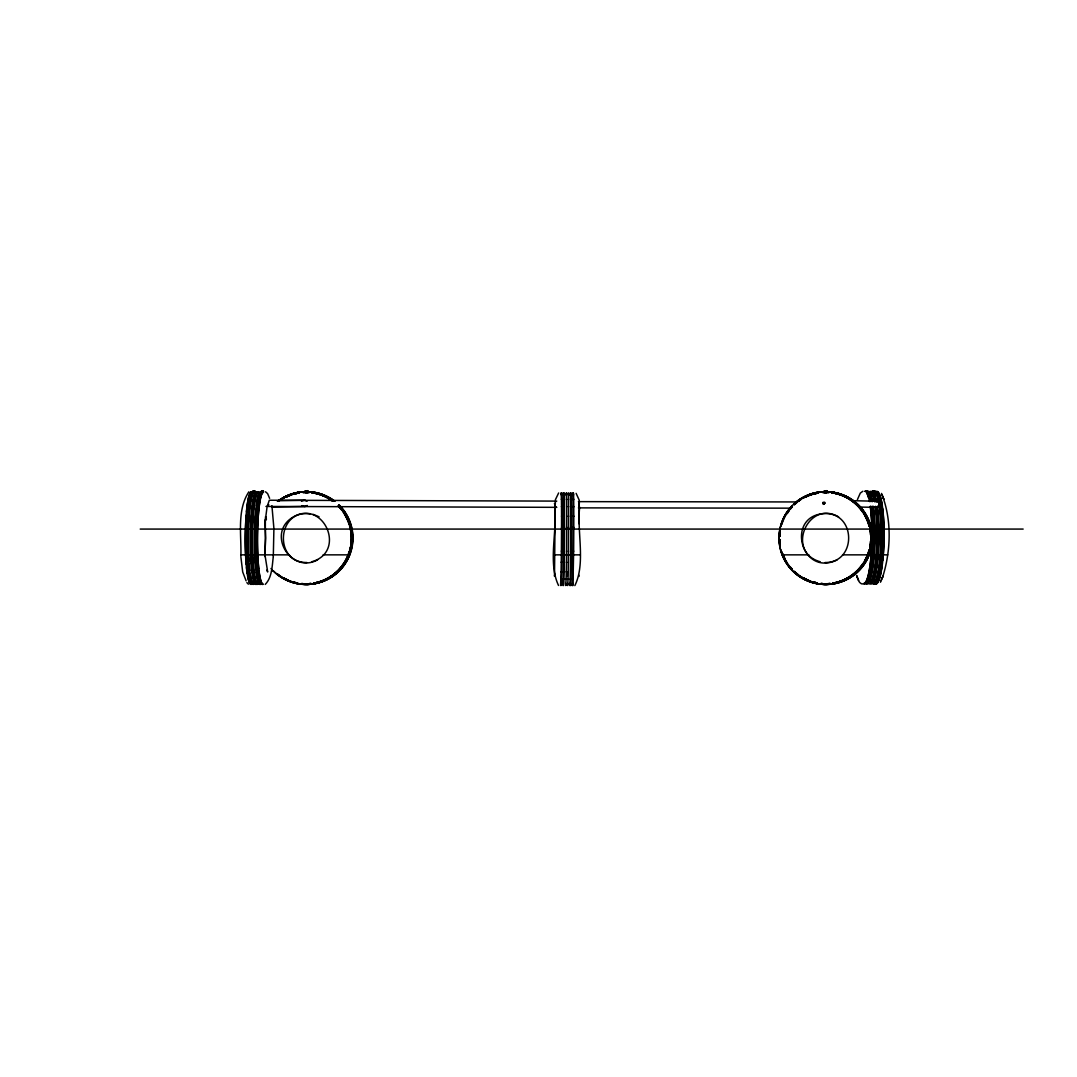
<?xml version="1.0" encoding="UTF-8"?>
<svg xmlns="http://www.w3.org/2000/svg" width="1077" height="1077" viewBox="0 0 1077 1077"><rect width="100%" height="100%" fill="white"/><g stroke="black" fill="none" stroke-linecap="round" stroke-linejoin="round"><path stroke-width="1.5" d="M561.534 527.34L561.561 516.018M562.221 527.353L562.234 516.018M563.85 527.367L563.756 499.055M564.536 527.367L564.429 499.068M566.717 527.38L566.731 516.045M568.616 527.393L568.629 516.058M570.797 527.407L570.81 516.071M571.47 527.407L571.497 516.085M573.112 527.42L573.126 516.085M573.785 527.42L573.812 516.098M825.372 492.095L824.457 492.31M561.548 527.192L561.4 551.182M562.234 527.205L561.938 562.356M563.863 527.218L563.581 562.369M564.536 527.218L564.254 562.382M566.717 527.232L566.569 551.222M568.629 527.245L568.468 551.236M570.81 527.259L570.648 551.249M571.483 527.259L571.335 551.249M573.112 527.272L572.964 551.262M573.799 527.272L573.651 551.262M253.647 492.283L253.647 492.27A45.773 5.775 -89.7 0 0 250.726 498.422M564.133 494.733L564.456 494.047M561.265 562.356L561.386 551.034M566.435 562.396L566.556 551.074M568.346 562.396L568.468 551.074M570.648 551.101L570.177 579.372M571.322 551.101L570.864 579.372M572.964 551.114L572.318 584.003M573.637 551.114L572.991 584.003M578.901 523.664L579.197 507.092M561.104 571.954L561.252 562.073M561.777 571.954L561.938 562.073M563.419 571.968L563.567 562.086M564.092 571.968L564.254 562.086M566.273 571.981L566.435 562.1M568.185 571.995L568.333 562.113M554.695 506.944C557.334 531.728 547.803 562.934 558.532 585.484M561.104 571.537L560.578 585.498M561.777 571.55L561.252 585.498M563.244 579.318L563.419 571.564M563.917 579.332L564.092 571.564M566.098 579.345L566.273 571.577M568.01 579.359L568.171 571.591M563.244 578.82L562.894 585.511M563.917 578.834L563.567 585.525M566.098 578.847L565.748 585.538L565.6 583.949M567.821 583.976L568.01 578.861M570.177 578.874L569.827 585.565L569.679 583.976M570.864 578.874L570.514 585.565L570.366 583.976M265.373 519.572L265.184 556.715M273.302 556.688L273.908 528.497L271.916 505.705M273.248 557.132C272.077 566.179 272.05 577.528 265.225 584.421M265.279 520.608L266.961 507.765M264.74 555.705L265.75 538.083L264.929 520.46M560.996 494.397L561.171 492.822L561.427 499.54M561.669 494.397L561.844 492.822L561.992 494.962M563.311 494.41L563.473 492.835L563.621 494.976M563.985 494.41L564.16 492.835L564.308 494.976M566.165 494.424L566.34 492.849L566.596 499.58M568.077 494.437L568.239 492.862L568.387 495.003M570.245 494.451L570.42 492.876L570.77 506.877M570.931 494.451L571.106 492.889L571.443 506.89M572.56 494.464L572.735 492.889L572.883 495.03M573.247 494.464L573.408 492.903L573.556 495.043M565.748 584.959L565.923 583.411M567.821 583.424L567.646 585.551L567.498 583.963M569.841 584.986L570.002 583.438M570.514 584.986L570.689 583.438M572.318 583.451L572.143 585.578L571.995 583.99M573.004 583.451L572.829 585.578L572.668 583.99M574.862 585.592C585.875 563.177 576.747 531.863 579.695 507.119M555.207 505.126L555.476 501.222M579.009 505.463L578.807 501.72M554.843 574.189L554.507 576.262L555.193 506.971M824.497 503.107L823.447 503.255M556.782 501.101L269.317 500.24L267.177 506.459L268.86 504.817M578.901 506.473C579.089 495.635 579.736 503.498 578.914 507.227M881.121 580.611L882.938 576.168L880.461 582.253M822.828 502.569C823.043 507.496 827.19 500.32 822.801 502.569M857.386 499.661L860.294 493.118L862.865 491.247M882.494 577.568C890.827 551.532 892.012 520.77 882.117 494.962M555.315 499.89L558.64 492.97M879.707 505.894L879.801 502.784L877.553 501.263L851.638 500.67M879.209 505.328L879.088 502.111L874.43 501.478M873.191 506.863L877.324 506.836M823.892 503.619L824.107 502.838L823.528 503.363M248.841 491.839C236.59 510.444 241.611 535.525 240.871 556.58M878.536 506.446L880.111 504.238M307.255 505.476L304.724 506.459L301.87 505.638M301.506 501.236L304.401 500.24M824.188 503.659L824.551 502.784L823.111 502.784L823.797 503.982L824.551 503.578M570.096 494.316L569.356 494.33M877.176 506.971L879.182 505.369A45.773 7.539 -89.3 0 1 878.67 568.602M878.415 506.54L876.543 507.267M306.582 492.283C308.184 492.579 306.447 491.166 306.958 492.337M866.15 491.408L866.998 491.395L865.706 491.3M311.778 561.763C346.902 551.855 323.773 499.216 293.388 516.879C265.615 532.98 290.857 574.579 317.621 559.852M837.085 559.932C800.884 577.609 784.81 514.914 825.13 513.527C856.525 513.164 856.457 562.921 825.076 562.531M877.365 507.28L878.293 506.998M254.185 492.377L253.297 492.31M825.224 492.31L825.13 492.324M564.119 494.626L564.725 494.599M826.328 491.758L826.503 491.772M253.553 491.704L253.539 491.799A46.338 5.843 -89.7 0 0 247.548 538.069A46.338 5.843 -89.7 0 0 253.162 584.38M875.601 501.195L876.57 501.128M306.905 562.531C273.356 562.854 276.924 508.802 310.014 513.944M277.018 500.738L305.276 500.226M272.212 507.052L305.464 506.446M865.343 491.193L867.806 491.193M872.639 491.233L875.103 491.233M252.57 491.381L255.034 491.26M261.065 491.381L263.528 491.26M304.576 491.381L308.237 491.381M823.743 491.381L827.405 491.26M865.343 491.314L867.806 491.314A46.338 7.633 -89.3 0 1 872.518 501.599M872.639 491.368L875.103 491.368M253.378 492.095L254.226 492.095M261.859 492.095L262.721 492.095M305.383 492.095L306.231 492.095M825.749 492.095L826.597 492.095M261.778 492.229L262.801 492.31A45.773 5.775 -89.7 0 0 257.39 519.679A45.773 5.775 -89.7 0 0 258.17 569.033M305.289 492.229L307.524 492.229L306.837 492.324M824.457 492.135L826.692 492.135M253.297 492.566L254.32 492.391M261.778 492.391L262.801 492.391M305.289 492.485L307.524 492.485M824.457 492.485L826.692 492.566M253.297 492.647L254.32 492.647M261.778 492.647L262.801 492.741M305.289 492.647L307.524 492.647M824.457 492.647L826.692 492.647M563.5 493.737L565.102 493.737M568.885 493.549L570.487 493.549M563.069 493.885L565.533 493.764M568.454 494.074L570.918 494.074M563.783 494.733L564.819 494.814M569.275 494.787L570.096 494.787M563.836 494.908L564.792 494.908M569.181 494.828L570.204 494.828M823.111 502.784L823.111 503.578M824.551 502.784L824.484 503.578M554.992 505.1L554.44 503.498M140.225 529.076L264.848 529.076M265.561 529.076L283.157 529.076M283.736 529.076L871.508 529.076M871.791 529.076L1023.15 529.076M240.79 554.857L273.396 554.857M274.473 554.857L287.949 554.857M288.501 554.857L289.43 554.857M323.113 554.857L349.621 554.857M554.197 554.857L579.601 554.857M782.36 554.857L808.867 554.857M842.551 554.857L887.717 554.857M578.43 501.64L797.707 501.949M578.443 507.873L791.03 508.169M265.965 506.459L556.796 507.334M861.425 507.092L874.726 507.321M304.185 500.24L307.08 501.263M265.521 491.772L267.608 493.616L269.613 498.355M556.311 507.321L555.476 506.5M838.593 516.879C808.208 499.216 785.079 551.855 820.203 561.763M313.165 514.362L319.048 516.798M861.667 507.9L862.34 507.805M246.862 582.617L248.37 584.192M270.987 568.494L272.831 570.891M579.17 500.051L576.114 493.347M266.827 570.123L267.688 571.995L265.09 555.678M246.108 580.84L242.702 571.981L240.965 557.63M856.498 575.441L858.638 580.409M881.551 493.428L883.827 499.378L883.328 498.005M857.427 577.366L856.929 575.993C857.736 579.063 859.311 584.959 863.794 583.949A46.338 7.633 -89.3 0 0 871.791 545.11M578.887 575.145L579.009 576.424M566.327 493.428L566.489 494.989M561.157 493.401L561.305 494.962M573.57 494.491L573.678 499.62M572.883 494.478L573.004 499.62M568.4 494.451L568.508 499.593M564.308 494.424L564.429 499.566M563.634 494.424L563.742 499.553M561.992 494.41L562.113 499.54M563.338 580.328L563.419 583.936M573.691 499.122L573.758 506.904M573.004 499.122L573.085 506.89M568.521 499.095L568.589 506.863M566.61 499.082L566.677 506.85M567.323 573.004L567.35 576.37M562.113 499.055L562.194 506.823M561.44 499.041L561.507 506.823M573.772 506.5L573.799 516.381M573.085 506.486L573.112 516.381M571.456 506.473L571.483 516.368M570.77 506.473L570.81 516.368M568.602 506.459L568.629 516.354M566.69 506.446L566.717 516.341M562.194 506.419L562.234 516.314M561.521 506.419L561.548 516.3M874.672 491.206L873.07 491.206M867.375 491.166L865.773 491.166M570.487 493.926L568.885 493.926M564.806 493.831L563.217 493.831M555.14 503.43L555.14 504.292M555.005 503.43L555.005 505.167M832.306 492.714A45.773 45.517 -87.1 0 1 847.828 497.749M849.12 498.463A45.773 45.517 -87.1 0 1 852.863 500.899M855.232 502.73A45.773 45.517 -87.1 0 1 871.737 535.134M871.805 539.604A45.773 45.517 -87.1 0 1 870.943 547.049M870.27 549.957A45.773 45.517 -87.1 0 1 866.433 559.69M864.952 562.261A45.773 45.517 -87.1 0 1 853.98 574.418M851.557 576.168A45.773 45.517 -87.1 0 1 839.468 581.89M838.054 582.307A45.773 45.517 -87.1 0 1 833.692 583.249M830.717 583.64A45.773 45.517 -87.1 0 1 826.274 583.855M824.794 583.828A45.773 45.517 -87.1 0 1 821.818 583.64M817.376 582.967A45.773 45.517 -87.1 0 1 814.495 582.294M814.589 493.885A45.773 45.517 -87.1 0 1 817.47 493.199M823.407 492.418A45.773 45.517 -87.1 0 1 829.33 492.418M805.973 496.524A46.338 46.082 -87.1 0 1 872.37 539.617A46.338 46.082 -87.1 0 1 803.24 578.214M801.948 577.434A46.338 46.082 -87.1 0 1 799.444 575.751M787.206 513.608A46.338 46.082 -87.1 0 1 788.889 511.09M798.299 501.317A46.338 46.082 -87.1 0 1 800.763 499.54M802.85 497.924A46.338 46.082 -87.1 0 1 871.926 538.096A46.338 46.082 -87.1 0 1 802.755 578.187M801.476 577.42A46.338 46.082 -87.1 0 1 794.301 571.86M792.187 569.733A46.338 46.082 -87.1 0 1 790.195 567.458M787.489 563.783A46.338 46.082 -87.1 0 1 781.727 551.491M779.99 533.505A46.338 46.082 -87.1 0 0 779.788 536.534A45.773 45.517 -87.1 0 1 780.058 533.546M781.754 524.607A46.338 46.082 -87.1 0 1 785.954 514.873M786.735 513.581A46.338 46.082 -87.1 0 1 788.404 511.063M790.262 508.64A46.338 46.082 -87.1 0 1 792.255 506.365M794.368 504.238A46.338 46.082 -87.1 0 1 800.292 499.513M803.146 497.937A46.338 46.082 -87.1 0 1 872.222 538.11A46.338 46.082 -87.1 0 1 803.065 578.201M801.773 577.434A46.338 46.082 -87.1 0 1 799.269 575.737M796.872 573.879A46.338 46.082 -87.1 0 1 794.597 571.887M787.799 563.796A46.338 46.082 -87.1 0 1 786.21 561.238M787.031 513.608A46.338 46.082 -87.1 0 1 788.714 511.077M798.124 501.303A46.338 46.082 -87.1 0 1 800.588 499.526M793.937 504.211A46.338 46.082 -87.1 0 1 858.382 505.651A46.338 46.082 -87.1 0 1 858.315 570.473A45.773 45.517 -87.1 0 1 833.517 583.236M858.315 570.473A46.338 46.082 -87.1 0 1 793.87 571.847M791.757 569.72A46.338 46.082 -87.1 0 1 780.892 550.024M779.936 545.581A46.338 46.082 -87.1 0 1 779.358 539.523M779.358 536.521A46.338 46.082 -87.1 0 1 779.95 530.463M780.919 526.034A46.338 46.082 -87.1 0 1 791.824 506.338M831.632 492.687A45.773 45.517 -87.1 0 1 847.155 497.709M848.434 498.436A45.773 45.517 -87.1 0 1 865.087 515.196M865.8 516.489A45.773 45.517 -87.1 0 1 870.943 533.6M871.064 535.094A45.773 45.517 -87.1 0 1 871.051 541.058M870.93 542.552A45.773 45.517 -87.1 0 1 865.746 559.663M865.033 560.955A45.773 45.517 -87.1 0 1 852.109 575.28M850.884 576.128A45.773 45.517 -87.1 0 1 838.795 581.863M837.381 582.267A45.773 45.517 -87.1 0 1 833.019 583.209M830.044 583.599A45.773 45.517 -87.1 0 1 821.145 583.599M816.703 582.94A45.773 45.517 -87.1 0 1 813.822 582.253M809.581 580.88A45.773 45.517 -87.1 0 1 802.85 577.676M797.895 574.351A45.773 45.517 -87.1 0 1 794.489 571.443M792.403 569.329A45.773 45.517 -87.1 0 1 790.437 567.081M784.81 558.29A45.773 45.517 -87.1 0 1 783.033 554.143M790.491 509.004A45.773 45.517 -87.1 0 1 792.47 506.742M794.557 504.642A45.773 45.517 -87.1 0 1 796.805 502.676M805.542 497.009A45.773 45.517 -87.1 0 1 812.489 494.249M813.916 493.845A45.773 45.517 -87.1 0 1 818.264 492.903M822.72 492.391A45.773 45.517 -87.1 0 1 828.657 492.391M831.834 492.701A45.773 45.517 -87.1 0 1 837.664 493.872M839.091 494.276A45.773 45.517 -87.1 0 1 847.343 497.722M848.636 498.449A45.773 45.517 -87.1 0 1 861.977 510.229M863.714 512.665A45.773 45.517 -87.1 0 1 869.408 524.809M869.812 526.249A45.773 45.517 -87.1 0 1 869.799 549.93M869.381 551.357A45.773 45.517 -87.1 0 1 838.996 581.876M837.583 582.28A45.773 45.517 -87.1 0 1 833.221 583.222M830.246 583.613A45.773 45.517 -87.1 0 1 821.347 583.613M816.904 582.953A45.773 45.517 -87.1 0 1 814.024 582.267M809.769 580.893A45.773 45.517 -87.1 0 1 803.052 577.689M805.744 497.022A45.773 45.517 -87.1 0 1 812.691 494.262M814.104 493.858A45.773 45.517 -87.1 0 1 818.466 492.916M822.922 492.404A45.773 45.517 -87.1 0 1 828.859 492.404M831.336 492.674A45.773 45.517 -87.1 0 1 846.845 497.695M848.137 498.422A45.773 45.517 -87.1 0 1 869.314 526.222M869.987 529.117A45.773 45.517 -87.1 0 1 869.974 547.008M869.287 549.903A45.773 45.517 -87.1 0 1 864.737 560.942M863.969 562.221A45.773 45.517 -87.1 0 1 832.723 583.195M829.748 583.586A45.773 45.517 -87.1 0 1 820.836 583.586M816.406 582.926A45.773 45.517 -87.1 0 1 813.512 582.24M812.098 581.836A45.773 45.517 -87.1 0 1 794.193 571.416M792.107 569.316A45.773 45.517 -87.1 0 1 788.31 564.671M785.9 560.902A45.773 45.517 -87.1 0 1 782.723 554.13M789.266 510.161A45.773 45.517 -87.1 0 1 792.16 506.728M794.261 504.628A45.773 45.517 -87.1 0 1 796.495 502.663M798.878 500.818A45.773 45.517 -87.1 0 1 801.355 499.163M802.634 498.395A45.773 45.517 -87.1 0 1 812.193 494.235M813.606 493.831A45.773 45.517 -87.1 0 1 817.968 492.889M822.424 492.377A45.773 45.517 -87.1 0 1 828.348 492.377M793.695 504.198A46.338 46.082 -87.1 0 1 869.826 526.545A46.338 46.082 -87.1 0 1 813.673 582.913A46.338 46.082 -87.1 0 1 791.582 506.325M832.561 492.876A45.773 45.517 -87.1 0 1 846.603 497.682M847.895 498.409A45.773 45.517 -87.1 0 1 857.319 505.678M858.342 506.755A45.773 45.517 -87.1 0 1 862.973 512.639M864.535 515.169A45.773 45.517 -87.1 0 1 869.072 526.209M870.014 530.584A45.773 45.517 -87.1 0 1 870.512 535.067M870.512 541.031A45.773 45.517 -87.1 0 1 869.987 545.514M869.045 549.903A45.773 45.517 -87.1 0 1 864.494 560.929M862.919 563.459A45.773 45.517 -87.1 0 1 858.275 569.343M857.252 570.406A45.773 45.517 -87.1 0 1 832.467 583.182M829.505 583.572A45.773 45.517 -87.1 0 1 820.593 583.572M816.164 582.913A45.773 45.517 -87.1 0 1 813.27 582.226M811.856 581.822A45.773 45.517 -87.1 0 1 793.937 571.416M791.851 569.302A45.773 45.517 -87.1 0 1 788.068 564.658M785.658 560.888A45.773 45.517 -87.1 0 1 782.481 554.116M779.963 543.979A45.773 45.517 -87.1 0 1 779.613 539.496M779.613 536.521A45.773 45.517 -87.1 0 1 779.977 532.038M788.122 511.36A45.773 45.517 -87.1 0 1 791.918 506.715M794.018 504.615A45.773 45.517 -87.1 0 1 796.253 502.649M798.636 500.818A45.773 45.517 -87.1 0 1 811.937 494.222M813.364 493.818A45.773 45.517 -87.1 0 1 817.726 492.876M822.182 492.364A45.773 45.517 -87.1 0 1 828.105 492.364M832.131 492.714A45.773 45.517 -87.1 0 1 858.356 505.732M859.392 506.809A45.773 45.517 -87.1 0 1 870.122 526.263M871.051 530.638A45.773 45.517 -87.1 0 1 871.562 535.121M871.63 539.59A45.773 45.517 -87.1 0 1 865.531 560.982M864.777 562.261A45.773 45.517 -87.1 0 1 859.325 569.396M830.555 583.626A45.773 45.517 -87.1 0 1 826.099 583.842M824.619 583.828A45.773 45.517 -87.1 0 1 821.643 583.626M817.201 582.967A45.773 45.517 -87.1 0 1 814.32 582.28M807.306 579.763A45.773 45.517 -87.1 0 1 803.348 577.703M814.414 493.872A45.773 45.517 -87.1 0 1 817.295 493.199M823.232 492.418A45.773 45.517 -87.1 0 1 829.155 492.418M304.226 583.828A45.773 45.517 87.1 0 1 301.25 583.64M296.821 582.98A45.773 45.517 87.1 0 1 293.927 582.307M292.513 581.89A45.773 45.517 87.1 0 1 282.955 577.743M280.343 500.038A45.773 45.517 87.1 0 1 282.861 498.463M284.153 497.749A45.773 45.517 87.1 0 1 292.419 494.303M293.833 493.885A45.773 45.517 87.1 0 1 298.194 492.943M302.65 492.418A45.773 45.517 87.1 0 1 308.574 492.418M311.563 492.714A45.773 45.517 87.1 0 1 317.392 493.885M318.819 494.289A45.773 45.517 87.1 0 1 327.085 497.722M328.377 498.449A45.773 45.517 87.1 0 1 332.133 500.872M338.838 506.782A45.773 45.517 87.1 0 1 341.746 510.215M343.482 512.652A45.773 45.517 87.1 0 1 349.204 524.795M349.608 526.222A45.773 45.517 87.1 0 1 350.563 530.611M350.954 533.586A45.773 45.517 87.1 0 1 350.954 542.552M350.308 547.008A45.773 45.517 87.1 0 1 349.635 549.916M349.231 551.343A45.773 45.517 87.1 0 1 318.913 581.89M317.486 582.294A45.773 45.517 87.1 0 1 314.605 582.967M310.163 583.64A45.773 45.517 87.1 0 1 305.706 583.855M339.255 506.392A46.338 46.082 87.1 0 1 337.747 571.375A46.338 46.082 87.1 0 1 273.114 570.877M277.57 501.343A46.338 46.082 87.1 0 1 333.682 501.317M338.69 505.288A46.338 46.082 87.1 0 1 340.305 569.168A46.338 46.082 87.1 0 1 276.937 573.893M278.041 501.317A46.338 46.082 87.1 0 1 334.153 501.29M338.461 505.301A46.338 46.082 87.1 0 1 338.528 570.837A46.338 46.082 87.1 0 1 273.356 570.864M277.812 501.33A46.338 46.082 87.1 0 1 333.924 501.303M304.481 583.815A45.773 45.517 87.1 0 1 301.506 583.626M297.064 582.967A45.773 45.517 87.1 0 1 294.169 582.294M287.155 579.776A45.773 45.517 87.1 0 1 283.197 577.73M280.599 500.038A45.773 45.517 87.1 0 1 283.103 498.463M285.728 497.049A45.773 45.517 87.1 0 1 292.661 494.289M294.075 493.885A45.773 45.517 87.1 0 1 298.437 492.929M302.893 492.418A45.773 45.517 87.1 0 1 308.816 492.404M311.805 492.701A45.773 45.517 87.1 0 1 327.327 497.709M328.62 498.436A45.773 45.517 87.1 0 1 332.376 500.859M339.08 506.769A45.773 45.517 87.1 0 1 343.725 512.652M345.3 515.183A45.773 45.517 87.1 0 1 350.537 529.117M351.021 532.078A45.773 45.517 87.1 0 1 351.035 544.033M350.55 546.995A45.773 45.517 87.1 0 1 345.34 560.942M343.778 563.473A45.773 45.517 87.1 0 1 339.147 569.356M338.124 570.42A45.773 45.517 87.1 0 1 319.155 581.876M317.728 582.28A45.773 45.517 87.1 0 1 313.38 583.222M310.405 583.626A45.773 45.517 87.1 0 1 305.949 583.842M339.188 505.261A46.338 46.082 87.1 0 1 283.641 578.187M282.349 577.407A46.338 46.082 87.1 0 1 277.435 573.879M278.553 501.29A46.338 46.082 87.1 0 1 281.003 499.513M283.561 497.924A46.338 46.082 87.1 0 1 334.651 501.263M286.455 497.009A45.773 45.517 87.1 0 1 290.575 495.218M294.815 493.845A45.773 45.517 87.1 0 1 299.164 492.889M303.633 492.377A45.773 45.517 87.1 0 1 309.557 492.377M314.013 492.889A45.773 45.517 87.1 0 1 318.375 493.831M319.788 494.235A45.773 45.517 87.1 0 1 333.103 500.818M339.82 506.728A45.773 45.517 87.1 0 1 350.173 524.741M350.59 526.182A45.773 45.517 87.1 0 1 351.533 530.557M351.923 533.546A45.773 45.517 87.1 0 1 350.617 549.862M350.2 551.289A45.773 45.517 87.1 0 1 319.882 581.836M318.469 582.24A45.773 45.517 87.1 0 1 314.107 583.195M311.132 583.586A45.773 45.517 87.1 0 1 306.689 583.801M304.71 583.815A45.773 45.517 87.1 0 1 301.735 583.613M297.292 582.953A45.773 45.517 87.1 0 1 294.398 582.28M287.384 579.763A45.773 45.517 87.1 0 1 283.426 577.716M285.957 497.035A45.773 45.517 87.1 0 1 292.89 494.276M294.317 493.872A45.773 45.517 87.1 0 1 298.666 492.916M303.122 492.404A45.773 45.517 87.1 0 1 309.059 492.404M312.034 492.687A45.773 45.517 87.1 0 1 327.556 497.695M328.848 498.422A45.773 45.517 87.1 0 1 332.605 500.845M338.286 505.692A45.773 45.517 87.1 0 1 344.761 513.891M345.529 515.169A45.773 45.517 87.1 0 1 350.079 526.195M350.765 529.103A45.773 45.517 87.1 0 1 351.546 535.067M351.439 542.525A45.773 45.517 87.1 0 1 350.779 546.981M350.106 549.889A45.773 45.517 87.1 0 1 346.296 559.636M344.815 562.207A45.773 45.517 87.1 0 1 333.883 574.364M331.447 576.114A45.773 45.517 87.1 0 1 319.384 581.863M317.957 582.267A45.773 45.517 87.1 0 1 313.609 583.222M310.634 583.613A45.773 45.517 87.1 0 1 306.178 583.828M304.912 583.801A45.773 45.517 87.1 0 1 301.937 583.599M286.159 497.022A45.773 45.517 87.1 0 1 290.265 495.232M294.506 493.858A45.773 45.517 87.1 0 1 298.868 492.903M303.324 492.391A45.773 45.517 87.1 0 1 309.247 492.391M312.236 492.687A45.773 45.517 87.1 0 1 327.758 497.695M329.05 498.409A45.773 45.517 87.1 0 1 332.806 500.845M338.488 505.678A45.773 45.517 87.1 0 1 350.281 526.195M350.644 527.636A45.773 45.517 87.1 0 1 351.842 538.029M351.64 542.512A45.773 45.517 87.1 0 1 350.671 548.435M350.308 549.876A45.773 45.517 87.1 0 1 346.498 559.623M345.771 560.915A45.773 45.517 87.1 0 1 334.085 574.351M331.649 576.101A45.773 45.517 87.1 0 1 319.586 581.849M318.159 582.253A45.773 45.517 87.1 0 1 313.811 583.209M310.836 583.599A45.773 45.517 87.1 0 1 306.38 583.828M338.892 505.275A46.338 46.082 87.1 0 1 283.332 578.201M282.053 577.434A46.338 46.082 87.1 0 1 277.139 573.893M278.243 501.303A46.338 46.082 87.1 0 1 334.355 501.276M295.058 493.831A45.773 45.517 87.1 0 1 299.419 492.876M303.876 492.364A45.773 45.517 87.1 0 1 309.799 492.364M314.255 492.876A45.773 45.517 87.1 0 1 318.617 493.818M320.031 494.222A45.773 45.517 87.1 0 1 333.345 500.818M340.063 506.715A45.773 45.517 87.1 0 1 343.859 511.36M346.269 515.129A45.773 45.517 87.1 0 1 350.429 524.741M350.833 526.168A45.773 45.517 87.1 0 1 351.506 529.063M352.004 532.038A45.773 45.517 87.1 0 1 352.367 536.521M352.367 539.496A45.773 45.517 87.1 0 1 352.004 543.979M350.86 549.849A45.773 45.517 87.1 0 1 340.13 569.302M339.093 570.379A45.773 45.517 87.1 0 1 314.349 583.182M311.388 583.572A45.773 45.517 87.1 0 1 306.932 583.801M303.929 584.272A46.338 46.082 87.1 0 1 283.884 578.174M283.803 497.911A46.338 46.082 87.1 0 1 334.893 501.249M339.43 505.248A46.338 46.082 87.1 0 1 306.932 584.367M262.344 583.855A45.773 5.775 -89.7 0 1 259.49 577.743M259.247 576.491A45.773 5.775 -89.7 0 1 258.332 570.473M263.017 583.855A45.773 5.775 -89.7 0 1 260.163 577.743M259.92 576.491A45.773 5.775 -89.7 0 1 259.005 570.473M258.843 569.033A45.773 5.775 -89.7 0 1 258.063 519.693A45.773 5.775 -89.7 0 1 263.502 492.324M263.017 584.434A46.338 5.843 -89.7 0 1 257.416 538.123A46.338 5.843 -89.7 0 1 263.502 491.758M262.344 584.434A46.338 5.843 -89.7 0 1 256.743 538.11A46.338 5.843 -89.7 0 1 262.828 491.745M266.181 516.664A45.773 5.775 -89.7 0 1 266.356 519.76M260.728 583.842A45.773 5.775 -89.7 0 1 259.234 582.294M258.763 581.095A45.773 5.775 -89.7 0 1 257.874 577.73M257.618 576.478A45.773 5.775 -89.7 0 1 256.918 572.102M256.541 569.033A45.773 5.775 -89.7 0 1 256.528 510.242M257.053 505.732A45.773 5.775 -89.7 0 1 261.199 492.324M265.507 516.664A45.773 5.775 -89.7 0 1 265.669 519.747M260.055 583.842A45.773 5.775 -89.7 0 1 258.561 582.294M258.09 581.095A45.773 5.775 -89.7 0 1 257.201 577.73M256.945 576.478A45.773 5.775 -89.7 0 1 256.245 572.089M255.868 569.019A45.773 5.775 -89.7 0 1 255.855 510.242M256.366 505.732A45.773 5.775 -89.7 0 1 260.526 492.31M253.835 584.38A46.338 5.843 -89.7 0 1 248.235 538.069A46.338 5.843 -89.7 0 1 254.32 491.704M253.835 583.815A45.773 5.775 -89.7 0 1 250.497 575.091M249.824 570.42A45.773 5.775 -89.7 0 1 249.204 564.308M248.962 560.942A45.773 5.775 -89.7 0 1 249.191 515.183M249.339 513.487A45.773 5.775 -89.7 0 1 250.16 505.705M250.389 504.063A45.773 5.775 -89.7 0 1 251.129 499.674M251.399 498.422A45.773 5.775 -89.7 0 1 254.307 492.283M260.728 584.421A46.338 5.843 -89.7 0 1 255.114 538.11A46.338 5.843 -89.7 0 1 261.199 491.745M260.055 584.421A46.338 5.843 -89.7 0 1 254.441 538.096A46.338 5.843 -89.7 0 1 260.526 491.745M257.888 584.407A46.338 5.843 -89.7 0 1 252.287 538.096A46.338 5.843 -89.7 0 1 258.372 491.731M257.888 583.828A45.773 5.775 -89.7 0 1 252.355 538.096A45.773 5.775 -89.7 0 1 258.359 492.297M256.003 583.828A45.773 5.775 -89.7 0 1 250.456 538.083A45.773 5.775 -89.7 0 1 256.474 492.297M257.524 582.819A46.338 5.843 -89.7 0 1 250.403 544.127A46.338 5.843 -89.7 0 1 256.474 491.718M253.162 583.801A45.773 5.775 -89.7 0 1 249.81 575.091M249.15 570.42A45.773 5.775 -89.7 0 1 248.531 564.308M248.289 560.942A45.773 5.775 -89.7 0 1 248.518 515.183M248.652 513.487A45.773 5.775 -89.7 0 1 249.487 505.692M249.716 504.049A45.773 5.775 -89.7 0 1 250.456 499.661M251.547 584.38A46.338 5.843 -89.7 0 1 245.933 538.056A46.338 5.843 -89.7 0 1 252.018 491.691M250.86 584.367A46.338 5.843 -89.7 0 1 245.26 538.056A46.338 5.843 -89.7 0 1 251.345 491.691M251.547 583.801A45.773 5.775 -89.7 0 1 248.693 577.676M247.966 573.61A45.773 5.775 -89.7 0 1 247.212 567.471M246.916 564.294A45.773 5.775 -89.7 0 1 246.902 515.169M247.185 511.804A45.773 5.775 -89.7 0 1 250.026 495.03M250.51 493.831A45.773 5.775 -89.7 0 1 252.018 492.27M250.874 583.801A45.773 5.775 -89.7 0 1 248.02 577.676M247.293 573.61A45.773 5.775 -89.7 0 1 246.525 567.471M246.243 564.294A45.773 5.775 -89.7 0 1 246.229 515.169M246.512 511.804A45.773 5.775 -89.7 0 1 249.352 495.03M249.837 493.831A45.773 5.775 -89.7 0 1 251.345 492.27M867.47 493.401A45.773 7.539 -89.3 0 1 869.247 497.964M870.93 506.648A45.773 7.539 -89.3 0 1 871.697 555.988A45.773 7.539 -89.3 0 1 864.481 583.384M866.81 493.387A45.773 7.539 -89.3 0 1 868.574 497.951M870.256 506.648A45.773 7.539 -89.3 0 1 871.885 537.558M871.697 545.016A45.773 7.539 -89.3 0 1 863.808 583.371M864.871 491.274A46.338 7.633 -89.3 0 1 869.57 501.572M870.337 506.257A46.338 7.633 -89.3 0 1 871.885 542.081M865.545 491.287A46.338 7.633 -89.3 0 1 870.229 501.572M870.997 506.257A46.338 7.633 -89.3 0 1 871.778 556.217A46.338 7.633 -89.3 0 1 864.468 583.963M869.974 491.341A46.338 7.633 -89.3 0 1 874.672 501.626M875.439 506.311A46.338 7.633 -89.3 0 1 876.207 556.27A46.338 7.633 -89.3 0 1 868.897 584.017M873.285 506.284A46.338 7.633 -89.3 0 1 874.066 556.244A46.338 7.633 -89.3 0 1 866.756 583.99M867.16 491.3A46.338 7.633 -89.3 0 1 871.845 501.599M872.612 506.284A46.338 7.633 -89.3 0 1 873.393 556.244A46.338 7.633 -89.3 0 1 866.083 583.976M869.085 493.414A45.773 7.539 -89.3 0 1 871.481 500.576M872.545 506.675A45.773 7.539 -89.3 0 1 873.312 556.015A45.773 7.539 -89.3 0 1 866.083 583.397M869.758 493.428A45.773 7.539 -89.3 0 1 872.155 500.59M873.205 506.675A45.773 7.539 -89.3 0 1 873.986 556.015A45.773 7.539 -89.3 0 1 866.756 583.411M874.012 491.381A46.338 7.633 -89.3 0 1 878.98 503.255M879.249 504.911A46.338 7.633 -89.3 0 1 880.313 555.395A46.338 7.633 -89.3 0 1 872.922 584.057M875.938 493.508A45.773 7.539 -89.3 0 1 877.136 496.228M877.701 498.059A45.773 7.539 -89.3 0 1 878.913 503.686M878.428 570.043A45.773 7.539 -89.3 0 1 874.901 581.917M869.974 491.906A45.773 7.539 -89.3 0 1 874.309 500.617M875.359 506.702A45.773 7.539 -89.3 0 1 870.876 581.863M871.858 491.933A45.773 7.539 -89.3 0 1 876.18 500.63M877.243 506.728A45.773 7.539 -89.3 0 1 878.011 556.069A45.773 7.539 -89.3 0 1 870.781 583.465M869.866 492.956A46.338 7.633 -89.3 0 1 876.543 501.653M877.311 506.338A46.338 7.633 -89.3 0 1 878.092 556.297A46.338 7.633 -89.3 0 1 870.781 584.03M874.672 491.974A45.773 7.539 -89.3 0 1 877.809 496.241M878.374 498.072A45.773 7.539 -89.3 0 1 879.344 568.616M879.088 570.043A45.773 7.539 -89.3 0 1 875.574 581.917M874.672 491.395A46.338 7.633 -89.3 0 1 881.78 537.665A46.338 7.633 -89.3 0 1 873.595 584.071M876.288 491.408A46.338 7.633 -89.3 0 1 883.382 537.692A46.338 7.633 -89.3 0 1 875.211 584.084M876.288 491.987A45.773 7.539 -89.3 0 1 881.457 505.355M881.875 508.277A45.773 7.539 -89.3 0 1 882.009 560.578M881.403 565.56A45.773 7.539 -89.3 0 1 880.703 570.07M880.407 571.712A45.773 7.539 -89.3 0 1 877.19 581.943M876.947 492.001A45.773 7.539 -89.3 0 1 882.13 505.355M882.534 508.29A45.773 7.539 -89.3 0 1 882.682 560.592M882.076 565.573A45.773 7.539 -89.3 0 1 881.376 570.07M881.067 571.712A45.773 7.539 -89.3 0 1 877.863 581.943M876.961 491.422A46.338 7.633 -89.3 0 1 884.055 537.692A46.338 7.633 -89.3 0 1 875.884 584.097M262.721 491.785L261.886 491.772L262.721 491.772M305.41 491.785L306.231 491.826L305.478 491.772M254.603 490.681L253.001 491.233L254.603 490.681M263.084 490.681L261.496 491.233L263.084 490.681M307.699 490.681L305.114 491.233L307.699 490.681M826.867 490.681L824.282 491.233L826.867 490.681M779.788 539.55A46.338 46.082 -87.1 0 0 779.977 542.579A45.773 45.517 -87.1 0 1 779.856 539.51M857.655 570.81A46.338 46.082 -87.1 0 0 837.071 493.279A46.338 46.082 -87.1 0 0 780.569 549.997A46.338 46.082 -87.1 0 0 857.655 570.81"/></g></svg>
